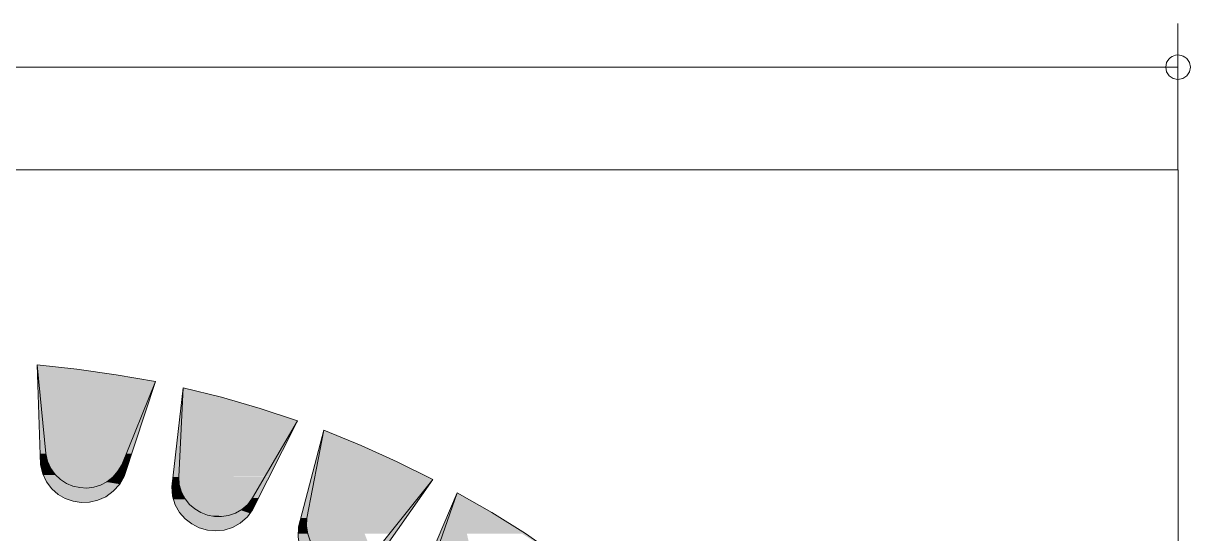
# Model space of a CAD drawing. Extents: x 0 to 245, y -13 to 205.
# Drawn here: x 163.1 to 244.6, y 162.5 to 198.1 of the extents above; entities that cross this region are included whole.
import ezdxf

# ---------------------------------------------------------------- set-up
doc = ezdxf.new("R2010")
doc.units = 0
doc.layers.add('FILL', color=8, linetype='Continuous')
doc.layers.add('GEOMETRY', color=7, linetype='Continuous')

msp = doc.modelspace()

# ---------------------------------------------------------------- hatches: boundary and pattern name
at = {"layer": 'FILL'}
for points in [[(172.351, 173.093), (169.605, 173.573), (166.859, 173.965), (164.08, 174.265)], [(164.691, 168.072), (164.081, 174.265)], [(164.081, 174.265), (164.326, 167.291), (164.477, 166.649), (164.741, 166.088), (165.101, 165.613), (165.54, 165.227), (166.041, 164.936), (166.587, 164.744), (167.16, 164.656), (167.745, 164.677), (168.323, 164.811), (168.878, 165.063), (169.393, 165.437), (169.85, 165.939), (170.155, 166.48)], [(164.081, 174.265), (164.111, 173.093), (164.204, 173.093)], [(164.081, 174.265), (164.111, 173.965), (166.859, 173.965)], [(164.111, 173.965), (164.141, 173.573), (169.605, 173.573)], [(164.111, 173.965), (166.859, 173.965), (169.605, 173.573)], [(164.111, 173.093), (164.296, 168.072), (164.692, 168.072)], [(164.111, 173.093), (164.204, 173.093), (164.692, 168.072)], [(164.141, 173.573), (164.203, 173.093), (172.351, 173.093)], [(164.141, 173.573), (169.605, 173.573), (172.351, 173.093)], [(164.204, 173.093), (164.692, 168.072), (170.307, 168.072)], [(164.204, 173.093), (172.351, 173.093), (170.307, 168.072)], [(172.351, 173.093), (170.001, 167.291)], [(172.351, 173.093), (170.155, 166.48)], [(172.351, 173.093), (170.306, 168.072), (170.673, 168.072)], [(174.275, 172.671), (173.481, 165.757), (173.539, 165.092), (173.726, 164.492), (174.024, 163.967), (174.415, 163.521), (174.882, 163.163), (175.406, 162.898), (175.97, 162.733), (176.556, 162.676), (177.145, 162.733), (177.721, 162.91), (178.266, 163.215), (178.76, 163.654), (179.127, 164.134)], [(173.969, 166.448), (174.275, 172.671)], [(174.275, 172.671), (174, 170.357), (174.153, 170.357)], [(174.245, 172.011), (174.183, 171.228), (179.647, 171.228)], [(174.275, 172.671), (174.245, 172.011), (176.96, 172.011)], [(174.245, 172.011), (176.96, 172.011), (179.647, 171.228)], [(182.271, 170.357), (179.647, 171.228), (176.959, 172.011), (174.275, 172.671)], [(174.182, 171.228), (174.153, 170.357), (182.271, 170.357)], [(174.182, 171.228), (179.647, 171.228), (182.271, 170.357)], [(174, 170.357), (173.573, 166.449), (173.97, 166.449)], [(174.153, 170.357), (173.969, 166.449), (179.982, 166.449)], [(174, 170.357), (174.153, 170.357), (173.97, 166.449)], [(174.153, 170.357), (182.271, 170.357), (179.982, 166.449)], [(182.271, 170.357), (179.126, 164.976)], [(182.271, 170.357), (179.126, 164.134)], [(182.271, 170.357), (179.982, 166.449), (180.317, 166.449)], [(184.101, 169.696), (182.331, 162.962), (182.307, 162.27), (182.412, 161.636), (182.633, 161.069), (182.954, 160.575), (183.359, 160.161), (183.833, 159.834), (184.361, 159.602), (184.928, 159.472), (185.518, 159.45), (186.117, 159.543), (186.708, 159.76), (187.276, 160.106), (187.704, 160.557)], [(184.101, 169.696), (182.912, 163.563)], [(184.101, 169.696), (183.216, 166.268), (183.429, 166.268)], [(184.101, 169.696), (183.888, 168.643), (186.697, 168.643)], [(191.703, 166.269), (189.23, 167.501), (186.697, 168.644), (184.101, 169.697)], [(164.296, 168.071), (164.326, 167.531), (164.815, 167.531)], [(164.296, 168.071), (164.692, 168.071), (164.815, 167.531)], [(164.692, 168.071), (164.814, 167.531), (165.043, 167.031), (165.347, 166.607), (165.713, 166.259), (166.128, 165.99), (166.58, 165.801), (167.057, 165.693), (167.546, 165.668), (168.033, 165.728), (168.508, 165.874), (168.956, 166.107), (169.367, 166.429), (169.726, 166.841), (170.002, 167.291)], [(164.692, 168.071), (164.814, 167.531), (170.093, 167.531)], [(164.692, 168.071), (170.306, 168.071), (170.093, 167.531)], [(170.306, 168.071), (170.001, 167.291), (170.428, 167.291)], [(170.306, 168.071), (170.673, 168.071), (170.428, 167.291)], [(183.888, 168.644), (183.674, 167.501), (189.23, 167.501)], [(183.888, 168.644), (186.697, 168.644), (189.23, 167.501)], [(164.326, 167.531), (164.326, 167.291), (164.905, 167.291)], [(164.326, 167.531), (164.814, 167.531), (164.905, 167.291)], [(164.326, 167.291), (164.386, 167.02), (165.058, 167.02)], [(164.326, 167.291), (164.905, 167.291), (165.058, 167.02)], [(164.814, 167.531), (164.905, 167.291), (170.001, 167.291)], [(164.814, 167.531), (170.093, 167.531), (170.001, 167.291)], [(164.905, 167.291), (165.058, 167.02), (169.849, 167.02)], [(164.905, 167.291), (170.002, 167.291), (169.849, 167.02)], [(170.002, 167.291), (169.727, 166.841), (170.277, 166.841)], [(170.002, 167.291), (170.429, 167.291), (170.277, 166.841)], [(183.674, 167.501), (183.43, 166.269), (191.702, 166.269)], [(183.674, 167.501), (189.23, 167.501), (191.702, 166.269)], [(164.385, 167.021), (164.447, 166.72), (165.271, 166.72)], [(164.385, 167.021), (165.058, 167.021), (165.271, 166.72)], [(164.448, 166.72), (164.509, 166.57), (165.363, 166.57)], [(164.448, 166.72), (165.271, 166.72), (165.363, 166.57)], [(164.509, 166.57), (164.693, 166.209), (165.79, 166.209)], [(164.509, 166.57), (165.363, 166.57), (165.79, 166.209)], [(165.058, 167.021), (165.179, 166.841), (169.726, 166.841)], [(165.058, 167.021), (169.849, 167.021), (169.726, 166.841)], [(165.179, 166.841), (165.363, 166.57), (169.513, 166.57)], [(165.179, 166.841), (169.726, 166.841), (169.513, 166.57)], [(165.363, 166.57), (165.547, 166.42), (169.361, 166.42)], [(165.363, 166.57), (169.513, 166.57), (169.361, 166.42)], [(165.547, 166.419), (165.79, 166.208), (169.117, 166.208)], [(165.547, 166.419), (169.361, 166.419), (169.117, 166.208)], [(169.361, 166.419), (168.933, 166.088), (169.911, 166.088)], [(169.422, 166.48), (169.361, 166.419), (170.124, 166.419)], [(169.361, 166.419), (170.124, 166.419), (169.911, 166.088)], [(169.726, 166.841), (169.421, 166.48), (170.155, 166.48)], [(169.422, 166.48), (170.155, 166.48), (170.124, 166.419)], [(169.726, 166.841), (170.277, 166.841), (170.155, 166.48)], [(173.573, 166.448), (173.511, 165.907), (174, 165.907)], [(173.573, 166.448), (173.969, 166.448), (174, 165.907)], [(173.969, 166.448), (173.999, 165.907), (174.161, 165.382), (174.407, 164.922), (174.723, 164.528), (175.098, 164.206), (175.521, 163.956), (175.978, 163.784), (176.459, 163.691), (176.951, 163.68), (177.442, 163.756), (177.921, 163.92), (178.375, 164.176), (178.791, 164.526), (179.126, 164.975)], [(173.969, 166.448), (173.999, 165.907), (179.676, 165.907)], [(173.969, 166.448), (179.982, 166.448), (179.676, 165.907)], [(179.982, 166.448), (179.127, 164.975), (179.554, 164.975)], [(179.982, 166.448), (180.317, 166.448), (179.554, 164.975)], [(183.216, 166.269), (182.515, 163.564), (182.911, 163.564)], [(183.216, 166.269), (183.429, 166.269), (182.911, 163.564)], [(183.43, 166.269), (182.911, 163.564), (189.565, 163.564)], [(183.43, 166.269), (191.702, 166.269), (189.565, 163.564)], [(191.703, 166.269), (187.704, 160.558)], [(191.703, 166.269), (187.796, 161.371)], [(191.703, 166.269), (189.565, 163.564), (189.808, 163.564)], [(164.692, 166.208), (164.692, 166.148), (165.851, 166.148)], [(164.692, 166.208), (165.79, 166.208), (165.851, 166.148)], [(164.692, 166.149), (164.875, 165.939), (166.248, 165.939)], [(164.692, 166.149), (165.851, 166.149), (166.248, 165.939)], [(164.875, 165.939), (164.997, 165.728), (166.798, 165.728)], [(164.875, 165.939), (166.248, 165.939), (166.798, 165.728)], [(164.997, 165.728), (165.059, 165.668), (167.316, 165.668)], [(164.997, 165.728), (166.798, 165.728), (167.316, 165.668)], [(165.058, 165.668), (167.347, 165.668)], [(165.058, 165.668), (167.347, 165.668)], [(165.058, 165.668), (165.242, 165.485), (169.454, 165.485)], [(165.058, 165.668), (169.605, 165.668), (169.454, 165.485)], [(165.242, 165.486), (165.515, 165.248), (169.148, 165.248)], [(165.242, 165.486), (169.454, 165.486), (169.148, 165.248)], [(165.79, 166.208), (166.004, 166.088), (168.934, 166.088)], [(165.79, 166.208), (169.117, 166.208), (168.934, 166.088)], [(166.004, 166.088), (166.248, 165.939), (168.629, 165.939)], [(166.004, 166.088), (168.934, 166.088), (168.629, 165.939)], [(166.248, 165.939), (166.522, 165.847), (168.415, 165.847)], [(166.248, 165.939), (168.629, 165.939), (168.415, 165.847)], [(166.522, 165.847), (166.797, 165.728), (168.079, 165.728)], [(166.522, 165.847), (168.415, 165.847), (168.079, 165.728)], [(166.797, 165.728), (167.102, 165.699), (167.897, 165.699)], [(166.797, 165.728), (168.078, 165.728), (167.897, 165.699)], [(167.103, 165.698), (167.897, 165.698), (167.347, 165.668)], [(167.897, 165.698), (167.347, 165.668), (169.605, 165.668)], [(168.415, 165.847), (167.897, 165.699), (169.637, 165.699)], [(167.897, 165.698), (169.636, 165.698), (169.605, 165.668)], [(168.66, 165.939), (168.415, 165.847), (169.757, 165.847)], [(168.415, 165.847), (169.757, 165.847), (169.637, 165.699)], [(168.933, 166.088), (168.66, 165.939), (169.849, 165.939)], [(168.66, 165.939), (169.849, 165.939), (169.757, 165.847)], [(168.933, 166.088), (169.911, 166.088), (169.849, 165.939)], [(173.511, 165.907), (173.481, 165.757), (174.06, 165.757)], [(173.481, 165.757), (173.511, 165.398), (174.153, 165.398)], [(173.481, 165.757), (174.06, 165.757), (174.153, 165.398)], [(173.511, 165.907), (173.999, 165.907), (174.06, 165.757)], [(174, 165.907), (174.153, 165.397), (179.372, 165.397)], [(174, 165.907), (179.677, 165.907), (179.372, 165.397)], [(165.515, 165.247), (165.73, 165.128), (168.964, 165.128)], [(165.515, 165.247), (169.148, 165.247), (168.964, 165.128)], [(165.73, 165.128), (166.035, 164.946), (168.628, 164.946)], [(165.73, 165.128), (168.964, 165.128), (168.628, 164.946)], [(166.035, 164.946), (166.308, 164.856), (168.415, 164.856)], [(166.035, 164.946), (168.629, 164.946), (168.415, 164.856)], [(166.308, 164.857), (166.615, 164.736), (168.017, 164.736)], [(166.308, 164.857), (168.414, 164.857), (168.017, 164.736)], [(166.615, 164.736), (166.95, 164.675), (167.835, 164.675)], [(166.615, 164.736), (168.017, 164.736), (167.835, 164.675)], [(166.95, 164.675), (167.835, 164.675), (167.225, 164.647)], [(173.511, 165.398), (173.541, 165.157), (174.275, 165.157)], [(173.511, 165.398), (174.153, 165.398), (174.275, 165.157)], [(173.542, 165.156), (173.603, 164.885), (174.428, 164.885)], [(173.542, 165.156), (174.275, 165.156), (174.428, 164.885)], [(173.603, 164.886), (173.696, 164.585), (174.702, 164.585)], [(173.603, 164.886), (174.427, 164.886), (174.702, 164.585)], [(174.153, 165.398), (174.397, 164.976), (179.127, 164.976)], [(174.153, 165.398), (179.372, 165.398), (179.127, 164.976)], [(174.397, 164.976), (174.427, 164.886), (179.067, 164.886)], [(174.397, 164.976), (179.126, 164.976), (179.067, 164.886)], [(174.427, 164.886), (174.733, 164.527), (178.791, 164.527)], [(174.427, 164.886), (179.067, 164.886), (178.791, 164.527)], [(179.127, 164.976), (178.792, 164.527), (179.342, 164.527)], [(179.127, 164.976), (179.555, 164.976), (179.342, 164.527)], [(193.411, 165.337), (190.694, 158.935), (190.563, 158.27), (190.57, 157.638), (190.703, 157.05), (190.946, 156.516), (191.285, 156.046), (191.705, 155.65), (192.194, 155.34), (192.736, 155.124), (193.317, 155.014), (193.922, 155.019), (194.538, 155.15), (195.151, 155.417), (195.669, 155.778)], [(193.411, 165.337), (191.366, 159.475)], [(193.411, 165.337), (191.518, 160.888), (191.853, 160.888)], [(193.411, 165.337), (192.923, 163.954), (195.822, 163.954)], [(200.46, 160.888), (198.172, 162.483), (195.822, 163.954), (193.411, 165.337)], [(173.696, 164.585), (173.756, 164.466), (174.793, 164.466)], [(173.696, 164.585), (174.702, 164.585), (174.793, 164.466)], [(173.755, 164.466), (173.939, 164.134), (175.22, 164.134)], [(173.755, 164.466), (174.792, 164.466), (175.22, 164.134)], [(173.939, 164.134), (173.969, 164.044), (175.374, 164.044)], [(173.939, 164.134), (175.22, 164.134), (175.374, 164.044)], [(173.969, 164.044), (174.122, 163.864), (175.708, 163.864)], [(173.969, 164.044), (175.373, 164.044), (175.708, 163.864)], [(174.123, 163.864), (174.245, 163.714), (176.228, 163.714)], [(174.123, 163.864), (175.709, 163.864), (176.228, 163.714)], [(174.733, 164.527), (174.793, 164.466), (178.7, 164.466)], [(174.733, 164.527), (178.792, 164.527), (178.7, 164.466)], [(174.793, 164.466), (175.159, 164.164), (178.365, 164.164)], [(174.793, 164.466), (178.7, 164.466), (178.365, 164.164)], [(175.159, 164.164), (175.221, 164.134), (178.272, 164.134)], [(175.159, 164.164), (178.365, 164.164), (178.272, 164.134)], [(175.22, 164.134), (175.647, 163.894), (177.875, 163.894)], [(175.22, 164.134), (178.272, 164.134), (177.875, 163.894)], [(175.647, 163.894), (175.709, 163.865), (177.784, 163.865)], [(175.647, 163.894), (177.876, 163.894), (177.784, 163.865)], [(175.709, 163.864), (176.198, 163.743), (177.358, 163.743)], [(175.709, 163.864), (177.784, 163.864), (177.358, 163.743)], [(177.876, 163.894), (177.358, 163.744), (178.822, 163.744)], [(178.272, 164.134), (177.876, 163.894), (178.975, 163.894)], [(177.876, 163.894), (178.976, 163.894), (178.822, 163.744)], [(178.365, 164.164), (178.272, 164.134), (179.127, 164.134)], [(178.272, 164.134), (179.126, 164.134), (178.975, 163.894)], [(178.792, 164.527), (178.365, 164.165), (179.158, 164.165)], [(178.365, 164.164), (179.158, 164.164), (179.127, 164.134)], [(178.792, 164.527), (179.342, 164.527), (179.158, 164.165)], [(192.922, 163.954), (192.403, 162.482), (198.171, 162.482)], [(192.922, 163.954), (195.821, 163.954), (198.171, 162.482)], [(174.245, 163.714), (174.275, 163.685), (176.778, 163.685)], [(174.245, 163.714), (176.228, 163.714), (176.778, 163.685)], [(174.275, 163.685), (174.305, 163.655), (178.76, 163.655)], [(174.275, 163.685), (178.792, 163.685), (178.76, 163.655)], [(174.305, 163.654), (174.366, 163.563), (178.669, 163.563)], [(174.305, 163.654), (178.76, 163.654), (178.669, 163.563)], [(174.366, 163.564), (174.762, 163.234), (178.304, 163.234)], [(174.366, 163.564), (178.67, 163.564), (178.304, 163.234)], [(174.762, 163.234), (174.855, 163.173), (178.21, 163.173)], [(174.762, 163.234), (178.303, 163.234), (178.21, 163.173)], [(174.855, 163.173), (175.311, 162.932), (177.784, 162.932)], [(174.855, 163.173), (178.21, 163.173), (177.784, 162.932)], [(176.198, 163.743), (176.228, 163.714), (177.205, 163.714)], [(176.198, 163.743), (177.358, 163.743), (177.205, 163.714)], [(176.228, 163.714), (177.205, 163.714), (176.778, 163.685)], [(177.358, 163.743), (176.778, 163.684), (178.792, 163.684)], [(177.358, 163.743), (178.822, 163.743), (178.792, 163.684)], [(182.363, 163.023), (182.332, 162.962), (182.882, 162.962)], [(182.515, 163.564), (182.363, 163.023), (182.881, 163.023)], [(182.363, 163.023), (182.882, 163.023), (182.882, 162.962)], [(182.515, 163.564), (182.911, 163.564), (182.881, 163.023)], [(182.912, 163.564), (182.882, 163.023), (182.972, 162.472), (183.149, 161.977), (183.401, 161.541), (183.719, 161.169), (184.093, 160.865), (184.511, 160.633), (184.965, 160.477), (185.443, 160.4), (185.936, 160.408), (186.433, 160.504), (186.923, 160.693), (187.398, 160.978), (187.796, 161.371)], [(182.912, 163.564), (182.882, 163.023), (189.108, 163.023)], [(182.882, 163.023), (182.973, 162.483), (188.68, 162.483)], [(182.882, 163.023), (189.109, 163.023), (188.68, 162.483)], [(182.912, 163.564), (189.565, 163.564), (189.108, 163.023)], [(189.565, 163.564), (187.794, 161.371), (188.283, 161.371)], [(189.565, 163.564), (189.808, 163.564), (188.283, 161.371)], [(175.312, 162.932), (175.374, 162.902), (177.663, 162.902)], [(175.312, 162.932), (177.784, 162.932), (177.663, 162.902)], [(175.374, 162.902), (175.893, 162.752), (177.205, 162.752)], [(175.374, 162.902), (177.663, 162.902), (177.205, 162.752)], [(175.892, 162.751), (175.983, 162.722), (177.021, 162.722)], [(175.892, 162.751), (177.204, 162.751), (177.021, 162.722)], [(175.983, 162.722), (177.021, 162.722), (176.593, 162.693)], [(182.332, 162.962), (182.302, 162.483), (182.973, 162.483)], [(182.332, 162.962), (182.882, 162.962), (182.973, 162.483)]]:
    msp.add_hatch(color=7, dxfattribs=at).paths.add_polyline_path(points)

# ---------------------------------------------------------------- linework, layer by layer
at = {"layer": 'GEOMETRY', "lineweight": 13}
for points in [[(243.739, 187.883), (243.739, 198.102)], [(72.185, 195.036), (243.739, 195.036)], [(172.351, 173.093), (169.605, 173.573), (166.859, 173.965), (164.08, 174.265)], [(164.081, 174.265), (164.692, 168.072)], [(164.081, 174.265), (164.326, 167.291), (164.477, 166.649), (164.741, 166.088), (165.101, 165.613), (165.54, 165.227), (166.041, 164.936), (166.587, 164.744), (167.16, 164.656), (167.745, 164.677), (168.323, 164.811), (168.878, 165.063), (169.393, 165.437), (169.85, 165.939), (170.155, 166.48)], [(172.351, 173.093), (170.001, 167.291)], [(172.351, 173.093), (170.155, 166.48)], [(174.275, 172.671), (173.481, 165.757), (173.539, 165.092), (173.726, 164.492), (174.024, 163.967), (174.415, 163.521), (174.882, 163.163), (175.406, 162.898), (175.97, 162.733), (176.556, 162.676), (177.145, 162.733), (177.721, 162.91), (178.266, 163.215), (178.76, 163.654), (179.127, 164.134)], [(174.275, 172.671), (173.969, 166.448)], [(182.271, 170.357), (179.647, 171.228), (176.959, 172.011), (174.275, 172.671)], [(182.271, 170.357), (179.126, 164.976)], [(182.271, 170.357), (179.126, 164.134)], [(184.101, 169.696), (182.331, 162.962), (182.307, 162.27), (182.412, 161.636), (182.633, 161.069), (182.954, 160.575), (183.359, 160.161), (183.833, 159.834), (184.361, 159.602), (184.928, 159.472), (185.518, 159.45), (186.117, 159.543), (186.708, 159.76), (187.276, 160.106), (187.704, 160.557)], [(184.101, 169.696), (182.912, 163.563)], [(191.703, 166.269), (189.23, 167.501), (186.697, 168.644), (184.101, 169.697)], [(164.692, 168.071), (164.814, 167.531), (165.043, 167.031), (165.347, 166.607), (165.713, 166.259), (166.128, 165.99), (166.58, 165.801), (167.057, 165.693), (167.546, 165.668), (168.033, 165.728), (168.508, 165.874), (168.956, 166.107), (169.367, 166.429), (169.726, 166.841), (170.002, 167.291)], [(173.969, 166.448), (173.999, 165.907), (174.161, 165.382), (174.407, 164.922), (174.723, 164.528), (175.098, 164.206), (175.521, 163.956), (175.978, 163.784), (176.459, 163.691), (176.951, 163.68), (177.442, 163.756), (177.921, 163.92), (178.375, 164.176), (178.791, 164.526), (179.126, 164.975)], [(191.703, 166.269), (187.704, 160.558)], [(191.703, 166.269), (187.796, 161.371)], [(193.411, 165.337), (190.694, 158.935), (190.563, 158.27), (190.57, 157.638), (190.703, 157.05), (190.946, 156.516), (191.285, 156.046), (191.705, 155.65), (192.194, 155.34), (192.736, 155.124), (193.317, 155.014), (193.922, 155.019), (194.538, 155.15), (195.151, 155.417), (195.669, 155.778)], [(193.411, 165.337), (191.366, 159.475)], [(200.46, 160.888), (198.172, 162.483), (195.822, 163.954), (193.411, 165.337)], [(182.912, 163.564), (182.882, 163.023), (182.972, 162.472), (183.149, 161.977), (183.401, 161.541), (183.719, 161.169), (184.093, 160.865), (184.511, 160.633), (184.965, 160.477), (185.443, 160.4), (185.936, 160.408), (186.433, 160.504), (186.923, 160.693), (187.398, 160.978), (187.796, 161.371)]]:
    msp.add_lwpolyline(points, dxfattribs=at)
for points in [[(244.623, 195.036), (244.531, 195.367), (244.35, 195.638), (244.226, 195.738), (244.097, 195.813), (243.965, 195.865), (243.833, 195.893), (243.701, 195.899), (243.571, 195.883), (243.446, 195.846), (243.327, 195.789), (243.215, 195.711), (243.113, 195.615), (243.023, 195.5), (242.945, 195.367), (242.884, 195.036), (242.945, 194.707), (243.128, 194.435), (243.403, 194.255), (243.739, 194.194), (244.074, 194.255), (244.35, 194.435), (244.531, 194.707), (244.623, 195.036)], [(72.186, 187.883), (243.74, 187.883), (243.74, 18.884), (72.186, 18.884), (72.186, 187.883)]]:
    msp.add_lwpolyline(points, close=True, dxfattribs=at)

doc.saveas('drawing.dxf')
